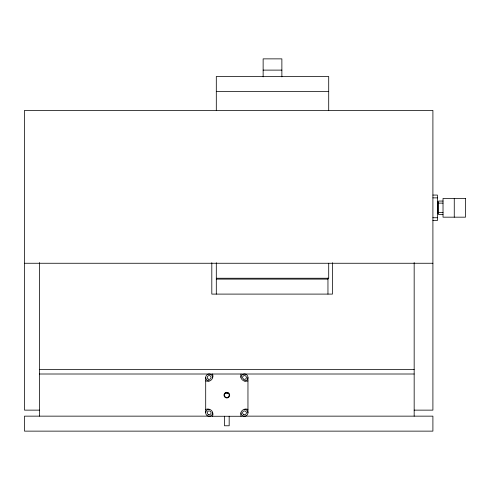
<?xml version="1.0" encoding="UTF-8"?>
<svg xmlns="http://www.w3.org/2000/svg" width="490" height="490" viewBox="0 0 490 490"><rect width="100%" height="100%" fill="white"/><g stroke="black" fill="none" stroke-linecap="round" stroke-linejoin="round"><path stroke-width="0.73" d="M212.629 374.005C214.21 378.605 210.302 382.512 205.702 380.932M241.025 416.261C239.445 411.661 243.352 407.754 247.958 409.334M225.639 393.072A2.377 2.377 0 0 1 229.21 395.136A2.377 2.377 0 0 1 225.639 397.194A2.377 2.377 0 0 1 225.639 393.072L226.827 392.753L228.512 393.452M263.136 70.113L281.873 70.113M216.304 91.465L328.71 91.465M432.903 195.069L437.399 195.069L437.399 220.543L432.903 220.543M432.903 197.874L437.399 197.874M443.021 201.059L438.526 201.059L438.526 214.553L443.021 214.553M438.526 203.123L443.021 203.123M438.526 212.489L443.021 212.489M432.903 217.738L437.399 217.738M24.5 263.259L432.903 263.259M216.304 278.247L328.71 278.247L328.71 263.259M216.304 279.11L327.957 279.11M39.488 369.509L414.166 369.509M39.488 374.005L414.166 374.005M241.025 374.005C239.445 378.605 243.352 382.512 247.958 380.932M225.927 392.955L227.734 392.955M205.702 409.334C210.302 407.754 214.21 411.661 212.629 416.261M39.488 410.136L24.5 410.136L24.5 110.391L432.903 110.391L432.903 410.136L414.166 410.136M209.579 416.145L24.5 416.145L24.5 431.133L432.903 431.133L432.903 416.145L243.996 416.145M212.629 377.471A3.467 3.467 0 0 0 209.163 374.005A3.467 3.467 0 0 0 205.702 377.471L205.702 412.794A3.467 3.467 0 0 0 209.163 416.261L244.492 416.261A3.467 3.467 0 0 0 247.958 412.794L247.958 377.471A3.467 3.467 0 0 0 244.492 374.005A3.467 3.467 0 0 0 241.025 377.471M454.261 198.438L454.261 217.174M437.772 201.807L437.772 213.805M414.166 262.554L414.166 416.145M332.453 262.72L332.453 294.098L211.809 294.098L211.809 262.72M328.71 110.501L328.71 76.483L216.304 76.483L216.304 110.556M327.957 278.026L327.957 294.098M281.873 76.857L281.873 58.867L263.136 58.867L263.136 76.857M229.173 416.261L229.173 425.779L224.487 425.779L224.487 416.261M216.304 262.72L216.304 294.098M39.488 262.554L39.488 416.145M247.958 377.471A3.467 3.467 0 0 1 244.492 380.932M209.163 380.932A3.467 3.467 0 0 1 205.702 377.471M212.629 412.794A3.467 3.467 0 0 1 209.163 416.261M205.702 412.794A3.467 3.467 0 0 1 209.163 409.334M244.492 409.334A3.467 3.467 0 0 1 247.958 412.794M244.492 416.261A3.467 3.467 0 0 1 241.025 412.794M465.5 198.438L443.021 198.438L443.021 217.174L465.5 217.174L465.5 198.438M208.213 379.119A1.905 1.905 0 0 0 211.068 377.471A1.905 1.905 0 0 0 208.213 375.824A1.905 1.905 0 0 0 208.213 379.119M243.542 379.119A1.905 1.905 0 0 0 246.397 377.471A1.905 1.905 0 0 0 243.542 375.824A1.905 1.905 0 0 0 243.542 379.119M243.542 414.448A1.905 1.905 0 0 0 246.397 412.794A1.905 1.905 0 0 0 243.542 411.147A1.905 1.905 0 0 0 243.542 414.448M208.213 414.448A1.905 1.905 0 0 0 211.068 412.794A1.905 1.905 0 0 0 208.213 411.147A1.905 1.905 0 0 0 208.213 414.448M225.4 397.604A2.854 2.854 0 0 0 229.681 395.136A2.854 2.854 0 0 0 225.4 392.662A2.854 2.854 0 0 0 225.4 397.604"/></g></svg>
